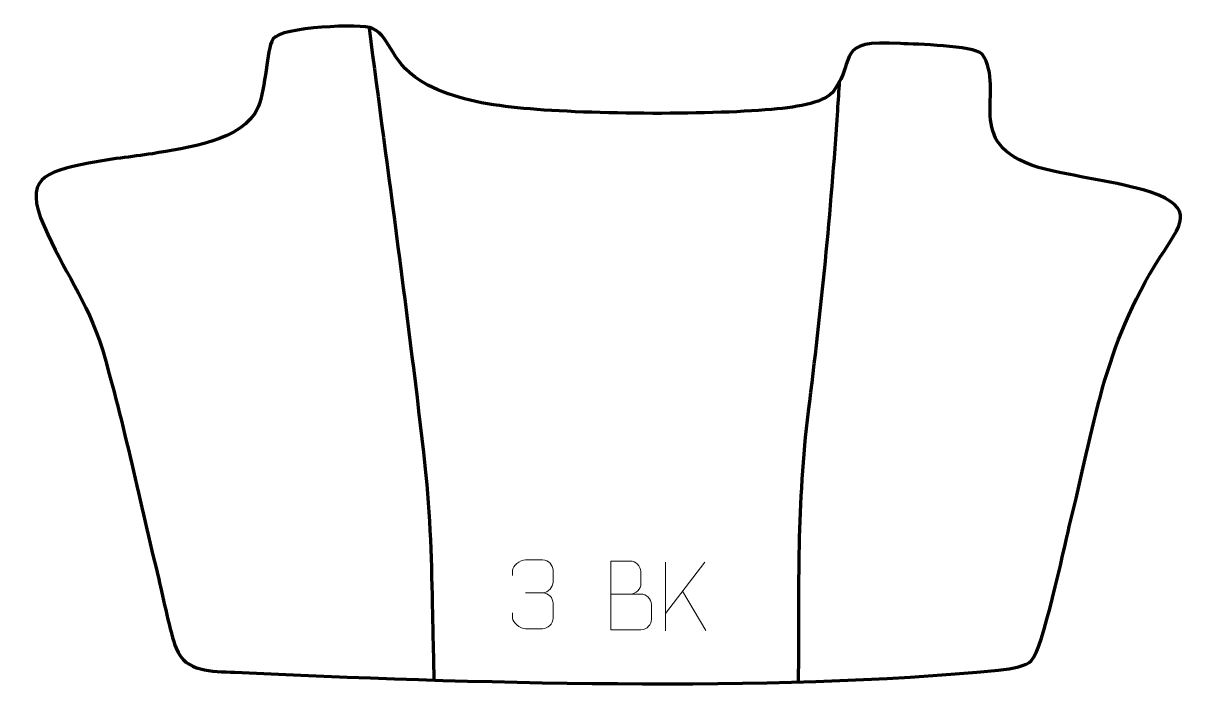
# Model space of a CAD drawing. Header units: millimetres. Extents: x 974 to 1401, y 479 to 722.
import ezdxf

# ---------------------------------------------------------------- set-up
doc = ezdxf.new("R2010")
doc.units = ezdxf.units.MM
doc.header["$MEASUREMENT"] = 0
doc.layers.add('layer 2', color=7, linetype='Continuous')
doc.layers.add('layer 3', color=7, linetype='Continuous')

msp = doc.modelspace()

# ---------------------------------------------------------------- linework, layer by layer
at = {"layer": 'layer 2', "color": 142, "lineweight": 158}
for points in [[(1099.8784, 720.7997), (1106.6643, 668.0886), (1114.2722, 614.537), (1120.1513, 561.711), (1120.1513, 561.711), (1122.1481, 543.7684), (1122.56, 525.983), (1122.8915, 507.9572), (1122.8915, 507.9572), (1123.0375, 499.9359), (1123.243, 491.9154), (1123.435, 483.8951)], [(1255.9566, 483.221), (1256.2021, 517.8727), (1255.3507, 547.7625), (1259.5651, 581.5873), (1259.5651, 581.5873), (1264.1697, 618.5499), (1267.7332, 653.5872), (1270.1734, 690.8518), (1270.1734, 690.8518), (1270.4037, 694.3685), (1270.6341, 697.8853), (1270.8644, 701.402)]]:
    msp.add_open_spline(points, degree=3, knots=[0, 0, 0, 0, 0.25, 0.25, 0.25, 0.25, 0.5, 0.5, 0.5, 0.5, 1, 1, 1, 1], dxfattribs=at)
at = {"layer": 'layer 3', "color": 242, "lineweight": 158}
msp.add_open_spline([(1021.1235, 675.1143), (1033.0531, 677.2612), (1054.1162, 679.5489), (1059.4965, 691.959), (1059.4965, 691.959), (1062.6552, 699.2449), (1062.2803, 712.4938), (1064.9699, 716.7831), (1064.9699, 716.7831), (1067.7812, 721.2663), (1097.3756, 722.4137), (1101.1252, 720.6239), (1101.1252, 720.6239), (1108.3227, 717.1884), (1107.0308, 707.5508), (1121.2512, 700.0337), (1121.2512, 700.0337), (1130.5185, 695.1348), (1141.9627, 693.0054), (1153.8428, 691.7809), (1153.8428, 691.7809), (1177.2671, 689.3663), (1221.9774, 689.0725), (1246.1583, 691.177), (1246.1583, 691.177), (1256.583, 692.0844), (1265.8695, 693.8853), (1268.7156, 697.8862), (1268.7156, 697.8862), (1277.3826, 710.0699), (1268.7303, 716.511), (1292.9846, 715.1219), (1292.9846, 715.1219), (1298.6729, 714.8059), (1319.1128, 714.5113), (1322.688, 711.2842), (1322.688, 711.2842), (1331.754, 697.6325), (1314.5898, 678.7876), (1343.1196, 670.1332), (1343.1196, 670.1332), (1356.3088, 666.5738), (1371.6362, 665.0377), (1383.9508, 661.1366), (1383.9508, 661.1366), (1400.5743, 655.3122), (1394.9427, 649.1424), (1387.3604, 637.6148), (1387.3604, 637.6148), (1366.3583, 604.2917), (1363.6201, 576.6941), (1354.3081, 539.6755), (1354.3081, 539.6755), (1352.2911, 531.2961), (1344.7853, 495.2157), (1340.516, 490.9003), (1340.516, 490.9003), (1338.6797, 489.0442), (1333.9876, 488.0486), (1328.5548, 487.5101), (1328.5548, 487.5101), (1246.4844, 479.3741), (1133.9879, 482.8541), (1051.0638, 486.7163), (1051.0638, 486.7163), (1042.6953, 487.1062), (1033.1511, 486.6854), (1029.7161, 495.4653), (1029.7161, 495.4653), (1027.4278, 501.3143), (1025.091, 513.6918), (1023.4337, 520.502), (1023.4337, 520.502), (1016.755, 548.0682), (1010.8062, 576.8421), (1002.922, 603.9895), (1002.922, 603.9895), (997.2851, 622.0485), (988.757, 632.579), (981.7212, 648.7677), (981.7212, 648.7677), (974.2566, 665.9433), (981.683, 668.4506), (997.8679, 671.6662), (997.8679, 671.6662), (1005.5076, 673.184), (1013.4052, 673.9015), (1021.1235, 675.1143)], degree=3, knots=[0, 0, 0, 0, 0.04347826, 0.04347826, 0.04347826, 0.04347826, 0.08695652, 0.08695652, 0.08695652, 0.08695652, 0.13043478, 0.13043478, 0.13043478, 0.13043478, 0.17391304, 0.17391304, 0.17391304, 0.17391304, 0.2173913, 0.2173913, 0.2173913, 0.2173913, 0.26086957, 0.26086957, 0.26086957, 0.26086957, 0.30434783, 0.30434783, 0.30434783, 0.30434783, 0.34782609, 0.34782609, 0.34782609, 0.34782609, 0.39130435, 0.39130435, 0.39130435, 0.39130435, 0.43478261, 0.43478261, 0.43478261, 0.43478261, 0.47826087, 0.47826087, 0.47826087, 0.47826087, 0.52173913, 0.52173913, 0.52173913, 0.52173913, 0.56521739, 0.56521739, 0.56521739, 0.56521739, 0.60869565, 0.60869565, 0.60869565, 0.60869565, 0.65217391, 0.65217391, 0.65217391, 0.65217391, 0.69565217, 0.69565217, 0.69565217, 0.69565217, 0.73913043, 0.73913043, 0.73913043, 0.73913043, 0.7826087, 0.7826087, 0.7826087, 0.7826087, 0.82608696, 0.82608696, 0.82608696, 0.82608696, 0.86956522, 0.86956522, 0.86956522, 0.86956522, 0.91304348, 0.91304348, 0.91304348, 0.91304348, 1, 1, 1, 1], dxfattribs=at)
at = {"layer": 'layer 3', "color": 250, "lineweight": 9}
for points, knots in [([(1152.008, 521.826), (1152.008, 521.826), (1152.008, 523.6832), (1152.008, 523.6832), (1152.008, 523.6832), (1151.9937, 525.4251), (1154.6582, 527.5432), (1156.7173, 527.5205), (1156.7173, 527.5205), (1158.7814, 527.5205), (1160.8454, 527.5205), (1162.9091, 527.5205), (1162.9091, 527.5205), (1165.1036, 527.5293), (1166.7019, 525.6825), (1166.7463, 523.7704), (1166.7463, 523.7704), (1166.7459, 522.3353), (1166.7459, 520.9002), (1166.7463, 519.4647), (1166.7463, 519.4647), (1166.6977, 517.8112), (1165.0951, 515.5812), (1162.8968, 515.5912), (1162.8968, 515.5912), (1165.1005, 515.58), (1166.7085, 513.7768), (1166.7625, 511.7173), (1166.7625, 511.7173), (1166.7621, 509.9326), (1166.7621, 508.1479), (1166.7625, 506.3628), (1166.7625, 506.3628), (1166.7726, 504.3014), (1164.7177, 502.5383), (1162.8968, 502.5464), (1162.8968, 502.5464), (1160.8315, 502.5467), (1158.7663, 502.5467), (1156.7007, 502.5464), (1156.7007, 502.5464), (1154.5321, 502.5579), (1152.0011, 504.9581), (1151.9825, 506.4199), (1151.9825, 506.4199), (1151.9825, 506.4199), (1151.9825, 508.3285), (1151.9825, 508.3285)], [0, 0, 0, 0, 0.07692308, 0.07692308, 0.07692308, 0.07692308, 0.15384615, 0.15384615, 0.15384615, 0.15384615, 0.23076923, 0.23076923, 0.23076923, 0.23076923, 0.30769231, 0.30769231, 0.30769231, 0.30769231, 0.38461538, 0.38461538, 0.38461538, 0.38461538, 0.46153846, 0.46153846, 0.46153846, 0.46153846, 0.53846154, 0.53846154, 0.53846154, 0.53846154, 0.61538462, 0.61538462, 0.61538462, 0.61538462, 0.69230769, 0.69230769, 0.69230769, 0.69230769, 0.76923077, 0.76923077, 0.76923077, 0.76923077, 0.84615385, 0.84615385, 0.84615385, 0.84615385, 1, 1, 1, 1]), ([(1187.7231, 515.1628), (1191.3617, 515.1632), (1194.9488, 515.1632), (1198.5882, 515.1628), (1198.5882, 515.1628), (1200.5636, 515.1455), (1202.4872, 513.4094), (1202.4872, 511.3598), (1202.4872, 511.3598), (1202.4868, 510.2312), (1202.4868, 507.1818), (1202.4872, 506.0529), (1202.4872, 506.0529), (1202.5048, 504.195), (1200.9627, 502.1811), (1198.6412, 502.198), (1198.6412, 502.198), (1195.0014, 502.1984), (1191.362, 502.1984), (1187.7231, 502.198), (1187.7231, 502.198), (1187.7231, 510.5163), (1187.7231, 518.8341), (1187.7231, 527.1516), (1187.7231, 527.1516), (1190.0968, 527.1516), (1192.4709, 527.1516), (1194.8451, 527.1516), (1194.8451, 527.1516), (1196.5259, 527.1692), (1198.6227, 525.2587), (1198.6404, 523.2963), (1198.6404, 523.2963), (1198.64, 521.2302), (1198.64, 521.0842), (1198.6404, 519.0177), (1198.6404, 519.0177), (1198.6577, 516.9516), (1196.8032, 515.1455), (1194.7932, 515.1628)], [0, 0, 0, 0, 0.09090909, 0.09090909, 0.09090909, 0.09090909, 0.18181818, 0.18181818, 0.18181818, 0.18181818, 0.27272727, 0.27272727, 0.27272727, 0.27272727, 0.36363636, 0.36363636, 0.36363636, 0.36363636, 0.45454545, 0.45454545, 0.45454545, 0.45454545, 0.54545455, 0.54545455, 0.54545455, 0.54545455, 0.63636364, 0.63636364, 0.63636364, 0.63636364, 0.72727273, 0.72727273, 0.72727273, 0.72727273, 0.81818182, 0.81818182, 0.81818182, 0.81818182, 1, 1, 1, 1])]:
    msp.add_open_spline(points, degree=3, knots=knots, dxfattribs=at)
for points in [[(1207.5622, 526.707), (1207.5622, 526.707), (1207.5622, 501.7534), (1207.5622, 501.7534)], [(1221.9384, 526.707), (1221.9384, 526.707), (1207.5622, 508.0673), (1207.5622, 508.0673)], [(1222.2637, 501.8492), (1222.2637, 501.8492), (1213.7932, 516.1628), (1213.7932, 516.1628)], [(1156.7177, 515.5808), (1156.7177, 515.5808), (1162.9141, 515.5808), (1162.9141, 515.5808)]]:
    msp.add_open_spline(points, degree=3, dxfattribs=at)

doc.saveas('drawing.dxf')
